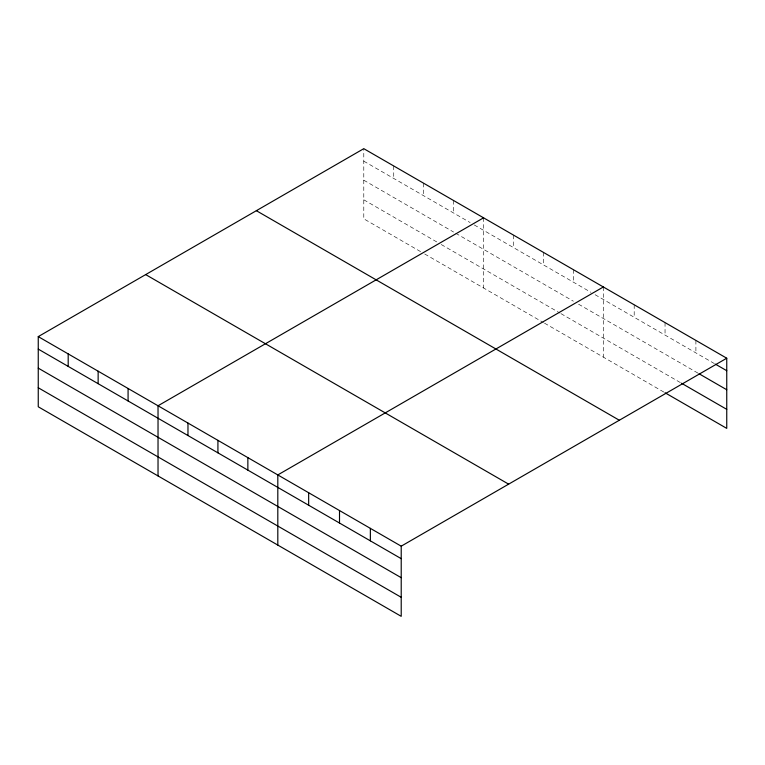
<?xml version="1.0" encoding="UTF-8"?>
<svg xmlns="http://www.w3.org/2000/svg" width="765" height="765" viewBox="0 0 765 765"><rect width="100%" height="100%" fill="white"/><g stroke="black" fill="none" stroke-linecap="round" stroke-linejoin="round"><path stroke-width="0.57" stroke-dasharray="3.83 2.87" d="M420.578 251.618L363.786 218.828L363.786 148.668M363.786 161.157L470.14 222.558M474.271 224.948L590.953 292.307M595.084 294.697L714.405 363.585M363.786 180.186L453.616 232.053M455.682 233.249L573.396 301.209M578.56 304.183L697.957 373.119M363.786 199.799L437.102 242.123M441.233 244.513L559.97 313.067M561.003 313.66L680.468 382.634M424.709 253.999L543.456 322.562M544.489 323.155L664.02 392.168M695.901 340.406L695.901 352.904M665.043 322.601L665.043 335.089M634.195 304.786L634.195 317.274M603.346 286.971L603.346 357.14M573.396 269.682L573.396 282.17M543.456 252.393L543.456 264.891M513.506 235.113L513.506 247.602M483.566 217.824L483.566 287.984M453.616 200.535L453.616 213.024M423.676 183.246L423.676 195.735M393.736 165.957L393.736 178.446"/><path stroke-width="1.15" d="M665.043 392.761L726.75 428.381L726.75 358.221L363.786 148.668L38.25 336.619L38.25 406.779L401.214 616.332L401.214 546.172L38.25 336.619M483.566 217.824L158.03 405.766L158.03 475.935M603.346 286.971L277.81 474.922L277.81 545.082M401.214 546.172L726.75 358.221M715.438 364.178L726.75 370.709M698.981 373.712L726.75 389.748M681.5 383.227L726.75 409.351M256.361 210.691L619.325 420.243M145.675 274.597L508.639 484.149M38.25 349.108L401.214 558.66M38.25 368.137L401.214 577.69M38.25 387.75L401.214 597.302M370.365 528.357L370.365 540.845M339.507 510.542L339.507 523.031M308.658 492.736L308.658 505.225M247.86 457.633L247.86 470.121M217.92 440.344L217.92 452.832M187.97 423.055L187.97 435.543M128.08 388.477L128.08 400.965M98.14 371.188L98.14 383.676M68.19 353.899L68.19 366.397"/></g></svg>
